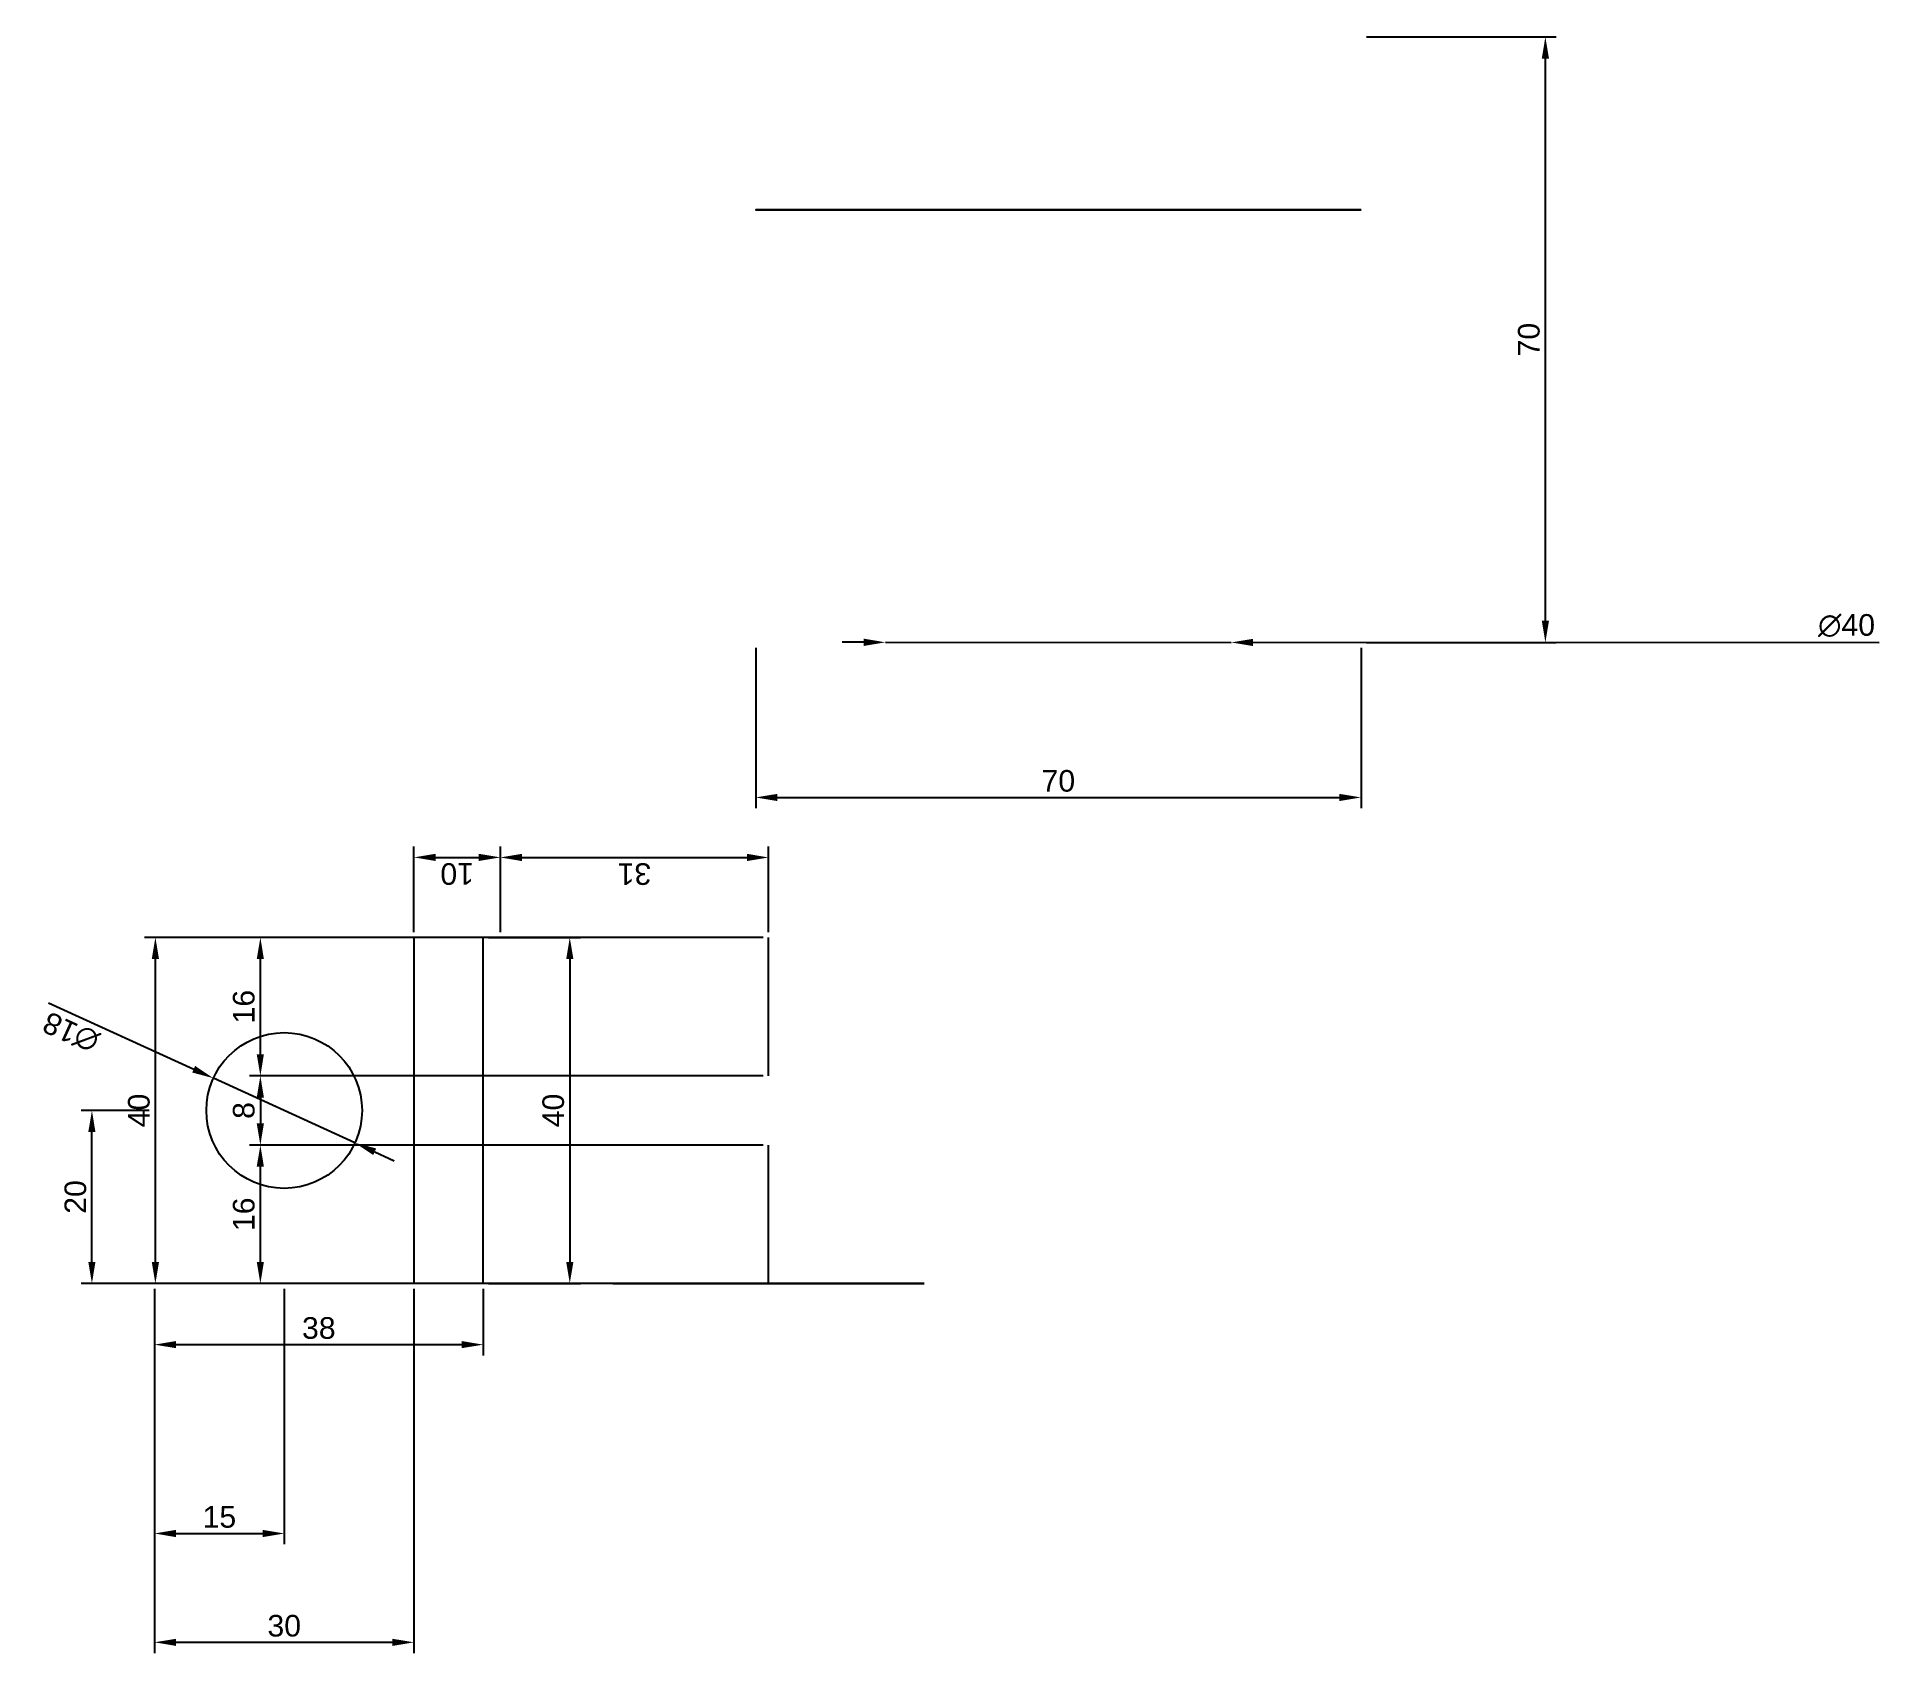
# Model space of a CAD drawing. Header units: millimetres. Extents: x 46 to 259, y 51 to 238.
import ezdxf

# ---------------------------------------------------------------- set-up
doc = ezdxf.new("R2010")
doc.units = ezdxf.units.MM
doc.styles.get("Standard").update_dxf_attribs({"font": 'arial.ttf'})
doc.dimstyles.new('ISO-25', dxfattribs={"dimtxt": 2.5, "dimasz": 2.5, "dimexe": 1.25, "dimexo": 0.625, "dimtad": 1, "dimtxsty": 'Standard', "dimcen": 2.5, "dimadec": 0, "dimazin": 0, "dimtfac": 1, "dimtmove": 0, "dimatfit": 3, "dimfxl": 1, "dimarcsym": 0})

# ---------------------------------------------------------------- blocks, each defined once
blk = doc.blocks.new('*D16')
at = {"color": 0, "lineweight": -2, "transparency": 16777216}
for p, q in [((200.1, 238.11), (222.04, 238.11)), ((220.79, 170.61), (220.79, 235.61)), ((200.1, 168.11), (222.04, 168.11))]:
    blk.add_line(p, q, dxfattribs=at)
at = {"color": 0, "transparency": 16777216}
for points in [[(220.38, 235.61), (221.21, 235.61), (220.79, 238.11)], [(220.38, 170.61), (221.21, 170.61), (220.79, 168.11)]]:
    blk.add_solid(points, dxfattribs=at)
at = {"layer": 'Defpoints', "color": 0, "transparency": 16777216}
for p in [(199.47, 238.11), (220.79, 238.11), (199.47, 168.11)]:
    blk.add_point(p, dxfattribs=at)
at = {"color": 0, "transparency": 16777216, "insert": (218.89, 203.11), "char_height": 2.5, "attachment_point": 5, "rotation": 90}
blk.add_mtext('70', dxfattribs=at)
blk = doc.blocks.new('*D17')
at = {"color": 0, "lineweight": -2, "transparency": 16777216}
for p, q in [((129.47, 167.49), (129.47, 148.94)), ((199.47, 167.49), (199.47, 148.94)), ((131.97, 150.19), (196.97, 150.19))]:
    blk.add_line(p, q, dxfattribs=at)
at = {"color": 0, "transparency": 16777216}
for points in [[(131.97, 150.6), (131.97, 149.77), (129.47, 150.19)], [(196.97, 150.6), (196.97, 149.77), (199.47, 150.19)]]:
    blk.add_solid(points, dxfattribs=at)
at = {"layer": 'Defpoints', "color": 0, "transparency": 16777216}
for p in [(129.47, 168.11), (199.47, 168.11), (199.47, 150.19)]:
    blk.add_point(p, dxfattribs=at)
at = {"color": 0, "transparency": 16777216, "insert": (164.47, 152.09), "char_height": 2.5, "attachment_point": 5}
blk.add_mtext('70', dxfattribs=at)
blk = doc.blocks.new('*D15')
at = {"color": 0, "lineweight": -2, "transparency": 16777216}
for p, q in [((141.97, 168.12), (139.47, 168.12)), ((144.47, 168.12), (184.47, 168.11)), ((259.39, 168.08), (186.97, 168.11))]:
    blk.add_line(p, q, dxfattribs=at)
at = {"color": 0, "transparency": 16777216}
for points in [[(141.97, 168.54), (141.97, 167.7), (144.47, 168.12)], [(186.97, 168.52), (186.97, 167.69), (184.47, 168.11)]]:
    blk.add_solid(points, dxfattribs=at)
at = {"layer": 'Defpoints', "color": 0, "transparency": 16777216}
for p in [(144.47, 168.12, 80), (184.47, 168.11, 80)]:
    blk.add_point(p, dxfattribs=at)
at = {"color": 0, "transparency": 16777216, "insert": (255.62, 170.05), "char_height": 2.5, "attachment_point": 5, "rotation": 359.9811}
blk.add_mtext('∅40', dxfattribs=at)
blk = doc.blocks.new('*D45')
at = {"color": 0, "lineweight": -2, "transparency": 16777216}
for p, q in [((59.95, 93.37), (59.95, 85.68)), ((97.95, 93.37), (97.95, 85.68)), ((62.45, 86.93), (95.45, 86.93))]:
    blk.add_line(p, q, dxfattribs=at)
at = {"color": 0, "transparency": 16777216}
for points in [[(62.45, 87.35), (62.45, 86.52), (59.95, 86.93)], [(95.45, 87.35), (95.45, 86.52), (97.95, 86.93)]]:
    blk.add_solid(points, dxfattribs=at)
at = {"layer": 'Defpoints', "color": 0, "transparency": 16777216}
for p in [(59.95, 94), (97.95, 94), (97.95, 86.93)]:
    blk.add_point(p, dxfattribs=at)
at = {"color": 0, "transparency": 16777216, "insert": (78.95, 88.84), "char_height": 2.5, "attachment_point": 5}
blk.add_mtext('38', dxfattribs=at)
blk = doc.blocks.new('*D46')
at = {"color": 0, "lineweight": -2, "transparency": 16777216}
for p, q in [((98.57, 134), (109.22, 134)), ((107.97, 131.5), (107.97, 96.5)), ((98.57, 94), (109.22, 94))]:
    blk.add_line(p, q, dxfattribs=at)
at = {"color": 0, "transparency": 16777216}
for points in [[(107.56, 131.5), (108.39, 131.5), (107.97, 134)], [(107.56, 96.5), (108.39, 96.5), (107.97, 94)]]:
    blk.add_solid(points, dxfattribs=at)
at = {"layer": 'Defpoints', "color": 0, "transparency": 16777216}
for p in [(97.95, 134), (97.95, 94), (107.97, 94)]:
    blk.add_point(p, dxfattribs=at)
at = {"color": 0, "transparency": 16777216, "insert": (106.07, 114), "char_height": 2.5, "attachment_point": 5, "rotation": 90}
blk.add_mtext('40', dxfattribs=at)
blk = doc.blocks.new('*D54')
at = {"color": 0, "lineweight": -2, "transparency": 16777216}
for p, q in [((130.32, 110), (70.94, 110)), ((72.19, 96.5), (72.19, 107.5)), ((130.32, 94), (70.94, 94))]:
    blk.add_line(p, q, dxfattribs=at)
at = {"color": 0, "transparency": 16777216}
for points in [[(71.77, 107.5), (72.6, 107.5), (72.19, 110)], [(71.77, 96.5), (72.6, 96.5), (72.19, 94)]]:
    blk.add_solid(points, dxfattribs=at)
at = {"layer": 'Defpoints', "color": 0, "transparency": 16777216}
for p in [(72.19, 110), (130.95, 110), (130.95, 94)]:
    blk.add_point(p, dxfattribs=at)
at = {"color": 0, "transparency": 16777216, "insert": (70.28, 102), "char_height": 2.5, "attachment_point": 5, "rotation": 90}
blk.add_mtext('16', dxfattribs=at)
blk = doc.blocks.new('*D55')
at = {"color": 0, "lineweight": -2, "transparency": 16777216}
for p, q in [((130.32, 134), (70.94, 134)), ((72.19, 120.5), (72.19, 131.5)), ((130.32, 118), (70.94, 118))]:
    blk.add_line(p, q, dxfattribs=at)
at = {"color": 0, "transparency": 16777216}
for points in [[(71.77, 131.5), (72.6, 131.5), (72.19, 134)], [(71.77, 120.5), (72.6, 120.5), (72.19, 118)]]:
    blk.add_solid(points, dxfattribs=at)
at = {"layer": 'Defpoints', "color": 0, "transparency": 16777216}
for p in [(72.19, 134), (130.95, 134), (130.95, 118)]:
    blk.add_point(p, dxfattribs=at)
at = {"color": 0, "transparency": 16777216, "insert": (70.28, 126), "char_height": 2.5, "attachment_point": 5, "rotation": 90}
blk.add_mtext('16', dxfattribs=at)
blk = doc.blocks.new('*D56')
at = {"color": 0, "lineweight": -2, "transparency": 16777216}
for p, q in [((130.32, 118), (70.94, 118)), ((72.19, 115.5), (72.19, 112.5)), ((130.32, 110), (70.94, 110))]:
    blk.add_line(p, q, dxfattribs=at)
at = {"color": 0, "transparency": 16777216}
for points in [[(71.77, 115.5), (72.6, 115.5), (72.19, 118)], [(71.77, 112.5), (72.6, 112.5), (72.19, 110)]]:
    blk.add_solid(points, dxfattribs=at)
at = {"layer": 'Defpoints', "color": 0, "transparency": 16777216}
for p in [(130.95, 118), (72.19, 110), (130.95, 110)]:
    blk.add_point(p, dxfattribs=at)
at = {"color": 0, "transparency": 16777216, "insert": (70.28, 114), "char_height": 2.5, "attachment_point": 5, "rotation": 90}
blk.add_mtext('8', dxfattribs=at)
blk = doc.blocks.new('*D47')
at = {"color": 0, "lineweight": -2, "transparency": 16777216}
for p, q in [((89.32, 134), (58.8, 134)), ((60.05, 96.5), (60.05, 131.5)), ((89.32, 94), (58.8, 94))]:
    blk.add_line(p, q, dxfattribs=at)
at = {"color": 0, "transparency": 16777216}
for points in [[(59.63, 131.5), (60.47, 131.5), (60.05, 134)], [(59.63, 96.5), (60.47, 96.5), (60.05, 94)]]:
    blk.add_solid(points, dxfattribs=at)
at = {"layer": 'Defpoints', "color": 0, "transparency": 16777216}
for p in [(60.05, 134), (89.95, 134), (89.95, 94)]:
    blk.add_point(p, dxfattribs=at)
at = {"color": 0, "transparency": 16777216, "insert": (58.15, 114), "char_height": 2.5, "attachment_point": 5, "rotation": 90}
blk.add_mtext('40', dxfattribs=at)
blk = doc.blocks.new('*D48')
at = {"color": 0, "lineweight": -2, "transparency": 16777216}
for p, q in [((89.95, 134.62), (89.95, 144.51)), ((92.45, 143.26), (97.45, 143.26)), ((99.95, 134.62), (99.95, 144.51))]:
    blk.add_line(p, q, dxfattribs=at)
at = {"color": 0, "transparency": 16777216}
for points in [[(92.45, 142.84), (92.45, 143.67), (89.95, 143.26)], [(97.45, 142.84), (97.45, 143.67), (99.95, 143.26)]]:
    blk.add_solid(points, dxfattribs=at)
at = {"layer": 'Defpoints', "color": 0, "transparency": 16777216}
for p in [(99.95, 143.26), (89.95, 134), (99.95, 134)]:
    blk.add_point(p, dxfattribs=at)
at = {"color": 0, "transparency": 16777216, "insert": (94.95, 141.36), "char_height": 2.5, "attachment_point": 5, "rotation": 180}
blk.add_mtext('10', dxfattribs=at)
blk = doc.blocks.new('*D57')
at = {"color": 0, "lineweight": -2, "transparency": 16777216}
for p, q in [((99.95, 134.62), (99.95, 144.5)), ((102.45, 143.25), (128.45, 143.25)), ((130.95, 134.62), (130.95, 144.5))]:
    blk.add_line(p, q, dxfattribs=at)
at = {"color": 0, "transparency": 16777216}
for points in [[(102.45, 142.83), (102.45, 143.67), (99.95, 143.25)], [(128.45, 142.83), (128.45, 143.67), (130.95, 143.25)]]:
    blk.add_solid(points, dxfattribs=at)
at = {"layer": 'Defpoints', "color": 0, "transparency": 16777216}
for p in [(130.95, 143.25), (99.95, 134), (130.95, 134)]:
    blk.add_point(p, dxfattribs=at)
at = {"color": 0, "transparency": 16777216, "insert": (115.45, 141.35), "char_height": 2.5, "attachment_point": 5, "rotation": 180}
blk.add_mtext('31', dxfattribs=at)
blk = doc.blocks.new('*D51')
at = {"color": 0, "lineweight": -2, "transparency": 16777216}
for p, q in [((59.32, 114), (51.46, 114)), ((52.71, 96.5), (52.71, 111.5)), ((59.32, 94), (51.46, 94))]:
    blk.add_line(p, q, dxfattribs=at)
at = {"color": 0, "transparency": 16777216}
for points in [[(52.29, 111.5), (53.12, 111.5), (52.71, 114)], [(52.29, 96.5), (53.12, 96.5), (52.71, 94)]]:
    blk.add_solid(points, dxfattribs=at)
at = {"layer": 'Defpoints', "color": 0, "transparency": 16777216}
for p in [(52.71, 114), (59.95, 114, -10), (59.95, 94)]:
    blk.add_point(p, dxfattribs=at)
at = {"color": 0, "transparency": 16777216, "insert": (50.81, 104), "char_height": 2.5, "attachment_point": 5, "rotation": 90}
blk.add_mtext('20', dxfattribs=at)
blk = doc.blocks.new('*D60')
at = {"color": 0, "lineweight": -2, "transparency": 16777216}
for p, q in [((47.68, 126.43), (64.48, 118.77)), ((83.13, 110.26), (66.76, 117.73)), ((85.41, 109.23), (87.68, 108.19))]:
    blk.add_line(p, q, dxfattribs=at)
at = {"color": 0, "transparency": 16777216}
for points in [[(64.31, 118.39), (64.65, 119.15), (66.76, 117.73)], [(85.24, 108.85), (85.58, 109.61), (83.13, 110.26)]]:
    blk.add_solid(points, dxfattribs=at)
at = {"layer": 'Defpoints', "color": 0, "transparency": 16777216}
for p in [(66.76, 117.73), (83.13, 110.26)]:
    blk.add_point(p, dxfattribs=at)
at = {"color": 0, "transparency": 16777216, "insert": (50.3, 123.07), "char_height": 2.5, "attachment_point": 5, "rotation": 155.486}
blk.add_mtext('∅18', dxfattribs=at)
blk = doc.blocks.new('*D52')
at = {"color": 0, "lineweight": -2, "transparency": 16777216}
for p, q in [((59.95, 93.37), (59.95, 63.85)), ((74.95, 93.37), (74.95, 63.85)), ((62.45, 65.1), (72.45, 65.1))]:
    blk.add_line(p, q, dxfattribs=at)
at = {"color": 0, "transparency": 16777216}
for points in [[(62.45, 65.52), (62.45, 64.68), (59.95, 65.1)], [(72.45, 65.52), (72.45, 64.68), (74.95, 65.1)]]:
    blk.add_solid(points, dxfattribs=at)
at = {"layer": 'Defpoints', "color": 0, "transparency": 16777216}
for p in [(59.95, 94), (74.95, 94), (74.95, 65.1)]:
    blk.add_point(p, dxfattribs=at)
at = {"color": 0, "transparency": 16777216, "insert": (67.45, 67), "char_height": 2.5, "attachment_point": 5}
blk.add_mtext('15', dxfattribs=at)
blk = doc.blocks.new('*D53')
at = {"color": 0, "lineweight": -2, "transparency": 16777216}
for p, q in [((59.95, 93.37), (59.95, 51.27)), ((89.95, 93.37), (89.95, 51.27)), ((62.45, 52.52), (87.45, 52.52))]:
    blk.add_line(p, q, dxfattribs=at)
at = {"color": 0, "transparency": 16777216}
for points in [[(62.45, 52.93), (62.45, 52.1), (59.95, 52.52)], [(87.45, 52.93), (87.45, 52.1), (89.95, 52.52)]]:
    blk.add_solid(points, dxfattribs=at)
at = {"layer": 'Defpoints', "color": 0, "transparency": 16777216}
for p in [(59.95, 94), (89.95, 94), (89.95, 52.52)]:
    blk.add_point(p, dxfattribs=at)
at = {"color": 0, "transparency": 16777216, "insert": (74.95, 54.42), "char_height": 2.5, "attachment_point": 5}
blk.add_mtext('30', dxfattribs=at)

msp = doc.modelspace()

# ---------------------------------------------------------------- linework, layer by layer
for p, q in [((89.945, 133.998, 9.413), (89.945, 93.998, 9.413)), ((97.945, 93.998, 44.413), (97.945, 133.998, 44.413)), ((130.945, 117.998, 80.413), (130.945, 133.998, 80.413))]:
    msp.add_line(p, q)
at = {"extrusion": (0, -1, 0)}
msp.add_line((130.945, 93.998, 80.413), (130.945, 109.998, 80.413), dxfattribs=at)
for centre, radius in [((164.473, 120, -218.113), 35), ((164.473, 120, -218.113), 17.5), ((130.945, 62.413, -93.998), 18), ((130.945, 62.413, -93.998), 10)]:
    msp.add_circle(centre, radius, dxfattribs=at)
msp.add_circle((74.945, 113.998, 9.413), 9)

# ---------------------------------------------------------------- dimensions: what is measured, and where the dimension line sits
for p1, p2, distance, picture, middle in [((199.473, 168.113), (199.473, 238.113), -21.32, '*D16', (218.891, 203.113)), ((89.945, 133.998, 80.413), (99.945, 133.998, 80.413), 9.259, '*D48', (94.945, 141.356, 80.413)), ((99.945, 133.998, 80.413), (130.945, 133.998, 80.413), 9.252, '*D57', (115.445, 141.348, 80.413))]:
    dim = msp.add_aligned_dim(p1=p1, p2=p2, distance=distance, dimstyle='ISO-25')
    dim.commit()
    dim.dimension.update_dxf_attribs({"geometry": picture, "text_midpoint": middle})
for p1, p2, picture, middle in [((144.473, 168.119, 160), (184.473, 168.106, 160), '*D15', (255.619, 168.083, 80)), ((83.134, 110.264, 9.413), (66.757, 117.733, 9.413), '*D60', (51.114, 124.866, 9.413))]:
    dim = msp.add_diameter_dim_2p(p1=p1, p2=p2, dimstyle='ISO-25')
    dim.commit()
    dim.dimension.update_dxf_attribs({"geometry": picture, "text_midpoint": middle, "dimtype": 163})
for base, p1, p2, picture, middle in [((199.473, 150.186), (129.473, 168.113), (199.473, 168.113), '*D17', (164.473, 152.087)), ((97.945, 86.933, -0.587), (59.945, 93.998, -0.587), (97.945, 93.998, -0.587), '*D45', (78.945, 88.836, -0.587)), ((74.945, 65.1, 9.413), (59.945, 93.998, 9.413), (74.945, 93.998, 9.413), '*D52', (67.445, 67.001, 9.413)), ((89.945, 52.518, 9.413), (59.945, 93.998, 9.413), (89.945, 93.998, 9.413), '*D53', (74.945, 54.42, 9.413))]:
    dim = msp.add_linear_dim(base=base, p1=p1, p2=p2, dimstyle='ISO-25')
    dim.commit()
    dim.dimension.update_dxf_attribs({"geometry": picture, "text_midpoint": middle})
for base, p1, p2, picture, middle in [((60.049, 133.998, 80.413), (89.945, 93.998, 80.413), (89.945, 133.998, 80.413), '*D47', (58.147, 113.998, 80.413)), ((72.186, 133.998, 80.413), (130.945, 117.998, 80.413), (130.945, 133.998, 80.413), '*D55', (70.285, 125.998, 80.413)), ((107.972, 93.998, -0.587), (97.945, 133.998, -0.587), (97.945, 93.998, -0.587), '*D46', (106.07, 113.998, -0.587)), ((72.186, 109.998, 80.413), (130.945, 117.998, 80.413), (130.945, 109.998, 80.413), '*D56', (70.285, 113.998, 80.413)), ((52.708, 113.998, 9.413), (59.945, 93.998, 9.413), (59.945, 113.998, -0.587), '*D51', (50.806, 103.998, 9.413)), ((72.186, 109.998, 80.413), (130.945, 93.998, 80.413), (130.945, 109.998, 80.413), '*D54', (70.285, 101.998, 80.413))]:
    dim = msp.add_linear_dim(base=base, p1=p1, p2=p2, angle=90, dimstyle='ISO-25')
    dim.commit()
    dim.dimension.update_dxf_attribs({"geometry": picture, "text_midpoint": middle})

doc.saveas('drawing.dxf')
